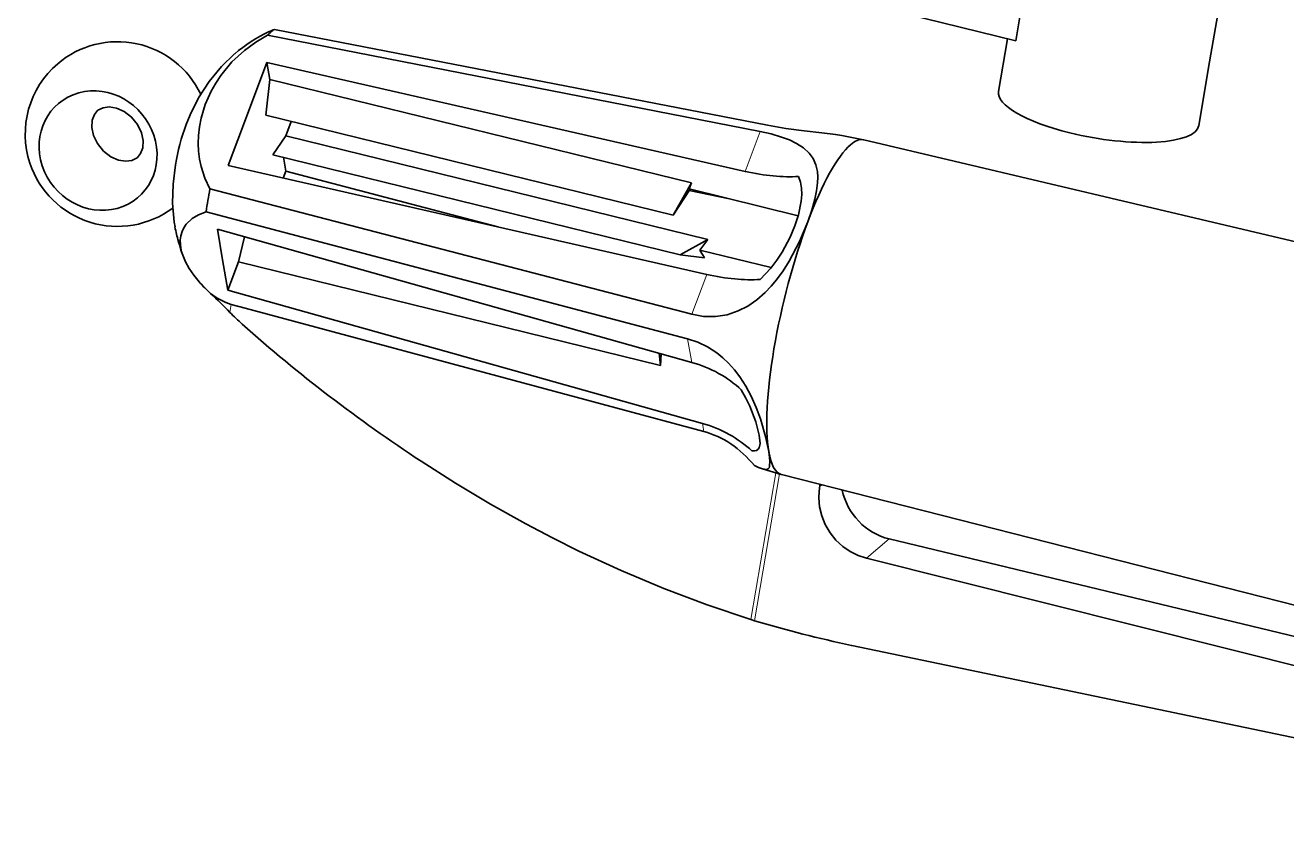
# Model space of a CAD drawing. Extents: x 291 to 1058, y 103 to 772.
# Drawn here: x 861.68 to 902.68, y 559.14 to 585.05 of the extents above; entities that cross this region are included whole.
import ezdxf

# ---------------------------------------------------------------- set-up
doc = ezdxf.new("R2010")
doc.units = 0

msp = doc.modelspace()

# ---------------------------------------------------------------- linework, layer by layer
at = {"color": 7, "lineweight": 35, "ltscale": 0.050189}
for p, q in [((894.213, 586.527), (893.876, 584.548)), ((900.178, 583.867), (900.515, 585.846))]:
    msp.add_line(p, q, dxfattribs=at)
at = {"color": 7, "lineweight": 35, "ltscale": 0.122754}
msp.add_line((889.108, 585.719), (893.876, 584.548), dxfattribs=at)
at = {"color": 7, "lineweight": 35, "ltscale": 0.407914}
msp.add_line((869.558, 584.727), (885.572, 581.599), dxfattribs=at)
at = {"color": 7, "lineweight": 35, "ltscale": 0.408201}
msp.add_line((869.782, 584.917), (885.81, 581.802), dxfattribs=at)
at = {"color": 7, "lineweight": 35, "ltscale": 0.04342}
msp.add_line((893.61, 584.614), (893.318, 582.902), dxfattribs=at)
at = {"color": 7, "lineweight": 35, "ltscale": 0.044677}
msp.add_line((868.905, 582.167), (869.533, 583.84), dxfattribs=at)
at = {"color": 7, "lineweight": 35, "ltscale": 0.013916}
msp.add_line((869.629, 583.292), (869.533, 583.84), dxfattribs=at)
at = {"color": 7, "lineweight": 35, "ltscale": 0.398769}
for p, q in [((885.086, 580.303), (869.533, 583.84)), ((883.832, 576.956), (868.278, 580.494))]:
    msp.add_line(p, q, dxfattribs=at)
at = {"color": 7, "lineweight": 35, "ltscale": 0.052578}
msp.add_line((900.178, 583.867), (899.825, 581.793), dxfattribs=at)
at = {"color": 7, "lineweight": 35, "ltscale": 0.02926}
msp.add_line((869.507, 582.128), (869.629, 583.292), dxfattribs=at)
at = {"color": 7, "lineweight": 35, "ltscale": 0.352939}
msp.add_line((869.629, 583.292), (883.339, 579.927), dxfattribs=at)
at = {"color": 7, "lineweight": 35, "ltscale": 0.044678}
msp.add_line((868.905, 582.167), (868.278, 580.494), dxfattribs=at)
at = {"color": 7, "lineweight": 35, "ltscale": 0.340768}
for p, q in [((882.745, 578.879), (869.507, 582.128)), ((882.969, 577.596), (869.731, 580.845))]:
    msp.add_line(p, q, dxfattribs=at)
at = {"color": 7, "lineweight": 35, "ltscale": 0.01245}
msp.add_line((870.154, 581.46), (870.329, 581.926), dxfattribs=at)
at = {"color": 7, "lineweight": 35, "ltscale": 0.018657}
msp.add_line((870.154, 581.46), (869.731, 580.845), dxfattribs=at)
at = {"color": 7, "lineweight": 35, "ltscale": 0.352938}
for p, q in [((870.154, 581.46), (883.865, 578.094)), ((868.619, 577.366), (882.33, 574))]:
    msp.add_line(p, q, dxfattribs=at)
at = {"color": 7, "lineweight": 13, "ltscale": 0.034606}
msp.add_line((885.086, 580.303), (885.572, 581.599), dxfattribs=at)
at = {"color": 7, "lineweight": 35, "ltscale": 0.0179}
msp.add_line((888.222, 581.468), (888.925, 581.332), dxfattribs=at)
at = {"color": 7, "lineweight": 35}
for p, q in [((888.937, 581.33), (920.963, 573.757)), ((886.267, 570.453), (918.16, 562.336)), ((913.151, 562.738), (889.764, 568.362)), ((912.45, 561.865), (889.025, 567.733)), ((888.543, 564.906), (916.146, 559.142))]:
    msp.add_line(p, q, dxfattribs=at)
at = {"color": 7, "lineweight": 35, "ltscale": 0.011313}
msp.add_line((870.071, 580.762), (870.149, 580.316), dxfattribs=at)
at = {"color": 7, "lineweight": 35, "ltscale": 0.006097}
msp.add_line((870.063, 580.088), (870.149, 580.316), dxfattribs=at)
at = {"color": 7, "lineweight": 35, "ltscale": 0.178186}
msp.add_line((877.041, 578.501), (870.149, 580.316), dxfattribs=at)
at = {"color": 7, "lineweight": 35, "ltscale": 0.030124}
msp.add_line((883.339, 579.927), (882.745, 578.879), dxfattribs=at)
at = {"color": 7, "lineweight": 35, "ltscale": 0.005193}
msp.add_line((883.339, 579.927), (883.264, 579.733), dxfattribs=at)
at = {"color": 7, "lineweight": 35, "ltscale": 0.404506}
msp.add_line((867.687, 579.736), (883.346, 575.66), dxfattribs=at)
at = {"color": 7, "lineweight": 35, "ltscale": 0.025213}
msp.add_line((883.291, 579.726), (882.745, 578.879), dxfattribs=at)
at = {"color": 7, "lineweight": 35, "ltscale": 0.091197}
msp.add_line((883.264, 579.733), (886.807, 578.863), dxfattribs=at)
at = {"color": 7, "lineweight": 35, "ltscale": 0.033439}
msp.add_line((884.575, 579.411), (883.266, 579.688), dxfattribs=at)
at = {"color": 7, "lineweight": 35, "ltscale": 0.40461}
msp.add_line((867.56, 578.991), (883.211, 574.869), dxfattribs=at)
at = {"color": 7, "lineweight": 35, "ltscale": 0.025181}
for q in [(867.926, 578.425), (868.272, 576.441)]:
    msp.add_line((868.099, 577.433), q, dxfattribs=at)
at = {"color": 7, "lineweight": 35, "ltscale": 0.40036}
for p, q in [((883.345, 574.1), (867.926, 578.425)), ((883.692, 572.116), (868.272, 576.441))]:
    msp.add_line(p, q, dxfattribs=at)
at = {"color": 7, "lineweight": 35, "ltscale": 0.020847}
msp.add_line((868.805, 578.179), (868.619, 577.366), dxfattribs=at)
at = {"color": 7, "lineweight": 35, "ltscale": 0.025636}
msp.add_line((883.865, 578.094), (882.969, 577.596), dxfattribs=at)
at = {"color": 7, "lineweight": 35, "ltscale": 0.010725}
msp.add_line((883.865, 578.094), (883.611, 577.749), dxfattribs=at)
at = {"color": 7, "lineweight": 35, "ltscale": 0.05967}
msp.add_line((883.611, 577.749), (885.929, 577.18), dxfattribs=at)
at = {"color": 7, "lineweight": 35, "ltscale": 0.007308}
msp.add_line((883.763, 577.499), (883.611, 577.749), dxfattribs=at)
at = {"color": 7, "lineweight": 35, "ltscale": 0.024693}
msp.add_line((868.619, 577.366), (868.272, 576.441), dxfattribs=at)
at = {"color": 7, "lineweight": 35, "ltscale": 0.020014}
msp.add_line((883.763, 577.499), (882.969, 577.596), dxfattribs=at)
at = {"color": 7, "lineweight": 13, "ltscale": 0.034605}
msp.add_line((883.832, 576.956), (883.346, 575.66), dxfattribs=at)
at = {"color": 7, "lineweight": 35, "ltscale": 0.002353}
msp.add_line((867.708, 576.341), (867.637, 576.404), dxfattribs=at)
at = {"color": 7, "lineweight": 13, "ltscale": 0.006561}
msp.add_line((868.38, 575.983), (868.336, 575.724), dxfattribs=at)
at = {"color": 7, "lineweight": 35, "ltscale": 0.011538}
msp.add_line((868.38, 575.983), (868.826, 575.863), dxfattribs=at)
at = {"color": 7, "lineweight": 35, "ltscale": 0.386027}
msp.add_line((868.826, 575.863), (883.738, 571.854), dxfattribs=at)
at = {"color": 7, "lineweight": 13, "ltscale": 0.019505}
msp.add_line((883.345, 574.1), (883.211, 574.869), dxfattribs=at)
at = {"color": 7, "lineweight": 35, "ltscale": 0.010034}
msp.add_line((882.33, 574), (882.282, 574.399), dxfattribs=at)
at = {"color": 7, "lineweight": 35, "ltscale": 0.009472}
msp.add_line((882.33, 574), (882.355, 574.378), dxfattribs=at)
at = {"color": 7, "lineweight": 13, "ltscale": 0.006652}
msp.add_line((883.692, 572.116), (883.738, 571.854), dxfattribs=at)
at = {"color": 7, "lineweight": 13, "ltscale": 0.120855}
msp.add_line((886.074, 570.51), (885.262, 565.745), dxfattribs=at)
at = {"color": 7, "lineweight": 13, "ltscale": 0.120872}
msp.add_line((886.196, 570.474), (885.385, 565.707), dxfattribs=at)
at = {"color": 7, "lineweight": 35, "ltscale": 0.01586}
msp.add_line((885.648, 570.638), (886.255, 570.456), dxfattribs=at)
at = {"color": 7, "lineweight": 35, "ltscale": 0.000784165}
msp.add_line((887.52, 570.134), (887.513, 570.103), dxfattribs=at)
at = {"color": 7, "lineweight": 13, "ltscale": 0.012133}
msp.add_line((889.394, 568.048), (889.764, 568.362), dxfattribs=at)
at = {"color": 7, "lineweight": 13, "ltscale": 0.012136}
msp.add_line((889.394, 568.048), (889.025, 567.733), dxfattribs=at)
at = {"color": 7, "lineweight": 35, "ltscale": 0.003191}
msp.add_line((885.385, 565.707), (885.262, 565.745), dxfattribs=at)
at = {"color": 7, "lineweight": 35}
for points in [[(869.558, 584.727), (869.175, 584.503), (868.81, 584.236), (868.402, 583.859), (868.04, 583.423), (867.872, 583.171), (867.723, 582.908), (867.533, 582.479)], [(868.489, 584.122), (868.06, 583.711), (867.661, 583.228), (867.315, 582.692), (867.042, 582.143), (866.915, 581.83)], [(863.901, 581.472), (863.848, 581.731), (863.861, 581.964), (863.93, 582.152), (864.034, 582.279)], [(865.463, 581.562), (865.336, 581.83), (865.141, 582.07), (864.902, 582.253), (864.652, 582.362), (864.413, 582.399), (864.212, 582.374), (864.047, 582.289), (864.034, 582.279)], [(867.687, 579.736), (867.519, 580.086), (867.395, 580.463), (867.344, 580.706), (867.312, 580.957), (867.3, 581.211), (867.309, 581.471), (867.341, 581.754), (867.397, 582.038), (867.533, 582.479)], [(863.901, 581.472), (864.029, 581.205), (864.223, 580.964), (864.462, 580.782), (864.712, 580.673), (864.952, 580.635), (865.152, 580.661), (865.317, 580.745), (865.33, 580.756)], [(865.463, 581.562), (865.516, 581.303), (865.503, 581.07), (865.434, 580.883), (865.33, 580.756)], [(885.572, 581.599), (885.926, 581.52), (886.263, 581.421), (886.519, 581.325), (886.753, 581.212), (886.978, 581.068), (887.161, 580.9), (887.291, 580.719), (887.379, 580.517), (887.428, 580.296), (887.44, 580.119), (887.435, 579.934), (887.403, 579.672), (887.347, 579.399), (887.247, 579.039), (887.119, 578.669)], [(885.81, 581.802), (886.401, 581.702), (886.997, 581.625), (887.576, 581.561), (888.017, 581.503), (888.222, 581.468)], [(866.562, 580.519), (866.485, 579.89), (866.471, 579.274), (866.525, 578.656), (866.55, 578.499)], [(886.819, 580.138), (886.88, 579.956), (886.913, 579.763), (886.921, 579.555), (886.906, 579.338), (886.816, 578.895), (886.698, 578.535)], [(867.56, 578.991), (867.317, 578.898), (867.108, 578.775), (866.909, 578.586), (866.834, 578.475), (866.778, 578.354), (866.738, 578.214), (866.72, 578.065), (866.738, 577.815)], [(883.346, 575.66), (883.727, 575.593), (884.112, 575.588), (884.492, 575.647), (884.859, 575.77), (885.172, 575.93), (885.465, 576.133), (885.736, 576.372), (885.924, 576.57), (886.099, 576.782), (886.314, 577.078), (886.509, 577.387), (886.847, 578.026), (887.119, 578.669)], [(885.565, 576.792), (885.747, 576.971), (885.916, 577.163), (886.108, 577.416), (886.281, 577.68), (886.545, 578.172), (886.698, 578.535)], [(867.333, 576.717), (867.158, 576.931), (867.007, 577.15), (866.889, 577.365), (866.8, 577.579)], [(883.211, 574.869), (883.543, 574.757), (883.861, 574.602), (884.16, 574.406), (884.359, 574.245), (884.545, 574.068), (884.734, 573.856), (884.907, 573.631), (885.106, 573.321), (885.277, 573.002), (885.442, 572.63), (885.576, 572.265), (885.743, 571.692), (885.848, 571.205)], [(884.954, 573.204), (885.108, 572.937), (885.238, 572.671), (885.432, 572.168), (885.541, 571.737)], [(885.3, 571.22), (885.381, 571.222), (885.446, 571.238), (885.496, 571.271), (885.531, 571.32), (885.564, 571.464), (885.541, 571.737)], [(885.648, 570.638), (885.781, 570.62), (885.825, 570.635), (885.857, 570.668), (885.877, 570.717), (885.887, 570.898), (885.848, 571.205)], [(874.551, 570.888), (875.669, 570.176), (876.805, 569.497), (877.956, 568.852), (878.814, 568.4), (879.679, 567.968), (881.05, 567.332), (882.438, 566.748), (883.843, 566.219), (885.262, 565.745)], [(887.513, 570.103), (887.483, 569.904), (887.474, 569.701), (887.5, 569.403), (887.571, 569.109), (887.685, 568.827), (887.841, 568.563), (888.033, 568.324), (888.258, 568.116), (888.496, 567.951), (888.754, 567.823), (889.025, 567.733)]]:
    msp.add_lwpolyline(points, dxfattribs=at)
for centre, radius, start, end in [((871.783, 580.253), 5.081, 115.3075, 130.4044), ((870.479, 583), 2.04, 109.9855, 115.1992), ((864.682, 581.517), 3, 25.6336, 130.3802), ((864.682, 581.517), 3, 130.3805, 198.4174), ((873.699, 579.304), 7.239, 159.5775, 170.3337), ((864.682, 581.517), 3, 198.4175, 306.7833), ((870.228, 579.143), 3.734, 189.922, 193.5857), ((870.249, 579.148), 3.756, 193.5923, 200.7968), ((874.048, 580.082), 7.667, 193.7022, 199.0535), ((868.447, 578.146), 1.741, 190.9859, 199.0221), ((870.698, 579.689), 4.49, 221.4511, 227.027), ((868.877, 577.726), 1.813, 229.8057, 254.085), ((858.385, 566.208), 13.769, 43.7181, 47.3841), ((873.376, 580.555), 6.98, 223.7883, 228.3527), ((901.727, 612.415), 49.629, 228.3377, 236.7984), ((886.403, 572.898), 2.383, 244.6241, 251.5283), ((887.47, 570.503), 0.402, 276.2062, 286.579), ((890.265, 570.373), 2.073, 191.7175, 256.01), ((896.378, 602.411), 38.315, 253.3256, 258.2001)]:
    msp.add_arc(centre, radius, start, end, dxfattribs=at)
for centre, major_axis, ratio, start_param, end_param in [((868.93, 580.475), (-1.104, -4.497), 0.228163, 3.447731, 3.533192), ((868.93, 580.475), (1.104, 4.497), 0.228163, 0.220678, 0.306139), ((864.049, 580.979), (-1.296, 1.523), 0.928354, 4.302509, 10.585694), ((896.571, 582.348), (-3.253, 0.554), 0.29343, 6.283185, 7.612986), ((896.571, 582.348), (-3.253, 0.554), 0.29343, 1.329801, 3.141593), ((887.604, 575.891), (-1.335, -5.439), 0.228163, 3.447731, 4.233129), ((887.604, 575.891), (1.335, 5.439), 0.228163, 0.011566, 0.306139), ((887.604, 575.891), (1.335, 5.439), 0.228163, 0.001931, 0.011566), ((884.605, 582.319), (3.745, -1.404), 0.448959, 5.006373, 5.501766), ((868.93, 580.475), (1.104, 4.497), 0.228163, 1.791474, 1.876935), ((868.93, 580.475), (-1.104, -4.497), 0.228163, 5.018528, 5.103989), ((887.604, 575.891), (1.335, 5.439), 0.228163, 1.091537, 1.876935), ((883.35, 578.973), (3.745, -1.404), 0.448959, 5.006373, 5.501766), ((887.604, 575.891), (-1.335, -5.439), 0.228163, 5.018528, 5.803926), ((881.956, 570.789), (3.94, 0.689), 0.863931, 0.569433, 1.064826), ((882.303, 568.805), (3.94, 0.689), 0.863931, 0.569433, 1.064826), ((882.697, 566.56), (-0.668, -5.367), 0.709847, 2.548219, 3.042699), ((887.604, 575.891), (1.335, 5.439), 0.228163, 2.662333, 3.130083), ((887.604, 575.891), (1.335, 5.439), 0.228163, 3.130083, 3.13966)]:
    msp.add_ellipse(centre, major_axis=major_axis, ratio=ratio, start_param=start_param, end_param=end_param, dxfattribs=at)

doc.saveas('drawing.dxf')
